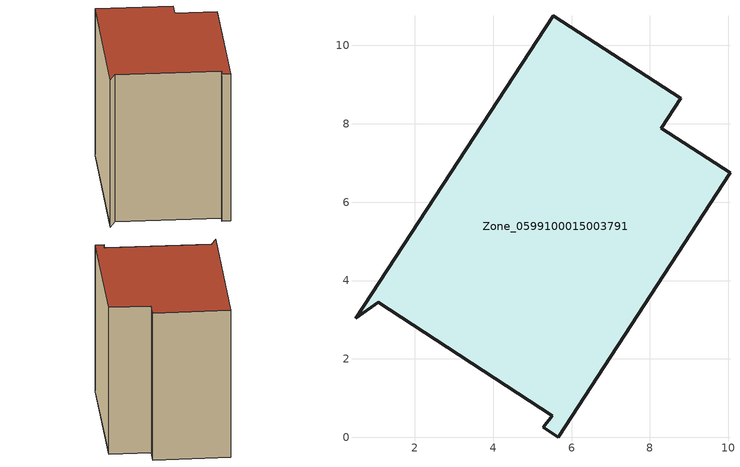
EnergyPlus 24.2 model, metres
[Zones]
Zone_0599100015003791
 floor ground (C_G): 5.51,0.55 1.06,3.44 0.49,3.04 5.53,10.76 8.78,8.65 8.29,7.89 10.04,6.75 5.66,0 5.28,0.25 z0.83
 wall outside (C_F): 8.29,7.89 8.78,8.65 5.53,10.76 0.49,3.04 1.06,3.44 5.51,0.55 5.28,0.25 5.66,0 10.04,6.75 8.29,7.89 z0.83:8.69
 roof outside (C_R): 0.49,3.04 1.06,3.44 5.51,0.55 5.28,0.25 5.66,0 10.04,6.75 8.29,7.89 8.78,8.65 5.53,10.76 z8.69
[BUILDING]
Pand.0599100015003791: North Axis=0; Terrain=City; Loads Convergence Tolerance Value=0.04; Temperature Convergence Tolerance Value=0.4; Solar Distribution=FullExterior; Maximum Number of Warmup Days=25; Minimum Number of Warmup Days=1
[Site:Location]
Rotterdam.The.Hague.AP_ZH_NLD Design_Conditions: Latitude=51.96; Longitude=4.45; Time Zone=1; Elevation=-4.5
[SITE:GROUNDTEMPERATURE:BUILDINGSURFACE]
18, 18, 18, 18, 18, 18, 18, 18, 18, 18, 18, 18
[MATERIAL] Thermal Absorptance=0.9; Solar Absorptance=0.7; Visible Absorptance=0.7
Name | Roughness | Thickness | Conductivity | Density | Specific Heat
G.TI.1965-1974 | MediumSmooth | 0.15 | 0.882353 | 540 | 1210
F.TI.1965-1974 | Rough | 0.3 | 0.697674 | 1920 | 840
R.TI.1965-1974 | MediumRough | 0.2 | 0.232558 | 1500 | 1000
[CONSTRUCTION]
C_G: G.TI.1965-1974
C_F: F.TI.1965-1974
C_R: R.TI.1965-1974
[ZONE]
Zone_0599100015003791: Type=1; Multiplier=1; Ceiling Height=Autocalculate; Volume=Autocalculate; Floor Area=autocalculate; Part of Total Floor Area=Yes
[ZONEINFILTRATION:DESIGNFLOWRATE]
Infil_Zone_0599100015003791: Zone or ZoneList or Space or SpaceList=Zone_0599100015003791; Schedule=AlwaysOn; Design Flow Rate Calculation Method=Flow/Area; Flow Rate per Floor Area=0.003; Constant Term Coefficient=1; Temperature Term Coefficient=0; Velocity Term Coefficient=0; Velocity Squared Term Coefficient=0
[HVACTEMPLATE:ZONE:IDEALLOADSAIRSYSTEM]
Zone_0599100015003791: Maximum Heating Supply Air Temperature=50; Minimum Cooling Supply Air Temperature=13; Maximum Heating Supply Air Humidity Ratio=0.0156; Minimum Cooling Supply Air Humidity Ratio=0.0077; Heating Limit=NoLimit; Cooling Limit=NoLimit; Dehumidification Control Type=ConstantSensibleHeatRatio; Cooling Sensible Heat Ratio=0.7; Dehumidification Setpoint=60; Humidification Control Type=None; Humidification Setpoint=30; Outdoor Air Method=None; Outdoor Air Flow Rate per Person=0.00944; Outdoor Air Flow Rate per Zone Floor Area=0; Outdoor Air Flow Rate per Zone=0; Demand Controlled Ventilation Type=None; Outdoor Air Economizer Type=NoEconomizer; Heat Recovery Type=None; Sensible Heat Recovery Effectiveness=0.7; Latent Heat Recovery Effectiveness=0.65
[ZONECONTROL:THERMOSTAT]
ThermostatControl_Zone_0599100015003791: Zone or ZoneList=Zone_0599100015003791; Control Type Schedule=DualSetpointControlType; Control 1=Thermostat_Zone_0599100015003791; Temperature Difference Between Cutout And Setpoint=0
[THERMOSTATSETPOINT:DUALSETPOINT]
Thermostat_Zone_0599100015003791: Heating Setpoint Temperature Schedule=HeatingSetpoint_Zone_0599100015003791; Cooling Setpoint Temperature Schedule=CoolingSetpoint_Zone_0599100015003791
[SCHEDULE:COMPACT]
HeatingSetpoint_Zone_0599100015003791: Through: 12/31, For: AllDays, Until: 24:00, 21
CoolingSetpoint_Zone_0599100015003791: Through: 12/31, For: AllDays, Until: 24:00, 24
DualSetpointControlType: Through: 12/31, For: AllDays, Until: 24:00, 4
AlwaysOn: Through: 12/31, For: AllDays, Until: 24:00, 1
